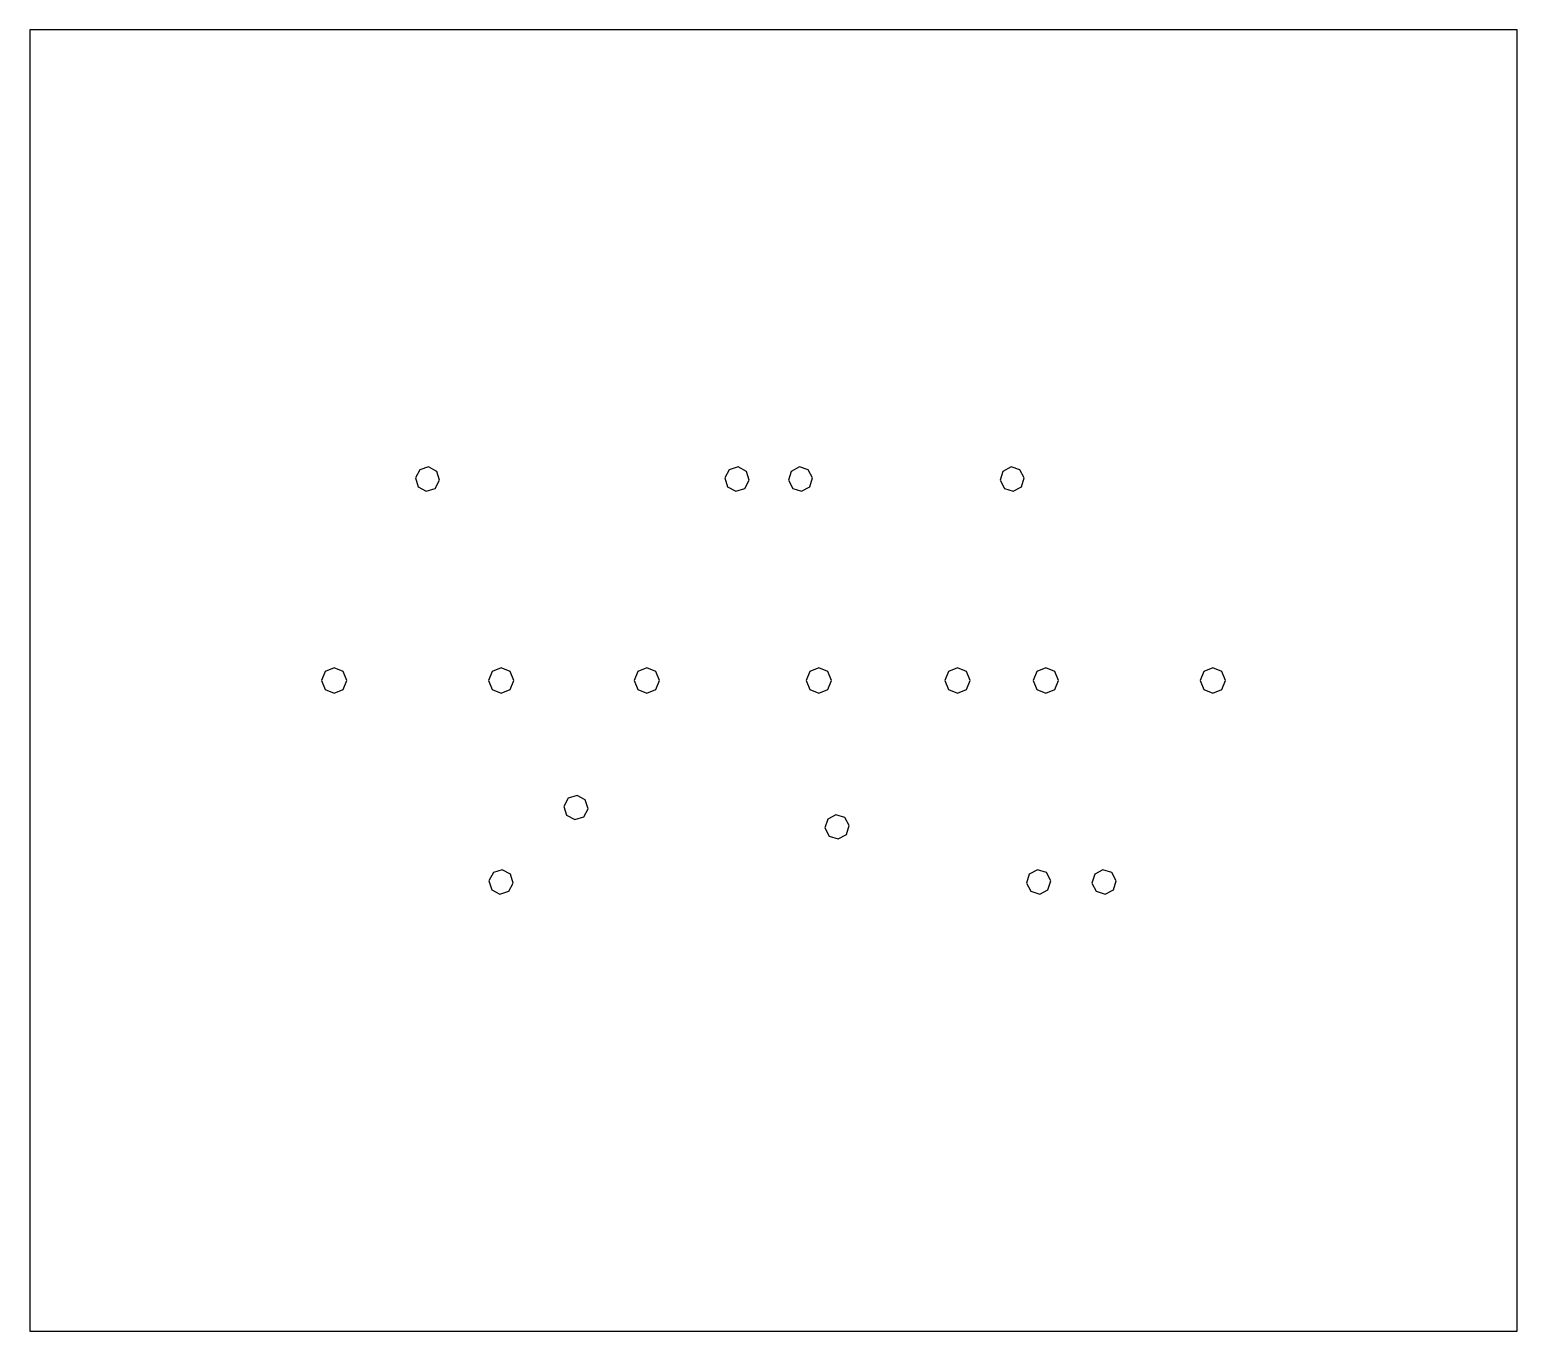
# Model space of a CAD drawing. Extents: x -1.24 to 3.56, y -2.75 to 1.45.
import ezdxf

# ---------------------------------------------------------------- set-up
doc = ezdxf.new("R2010")
doc.units = 0
doc.layers.add('V8', color=100, linetype='CONTINUOUS')

msp = doc.modelspace()

# ---------------------------------------------------------------- linework, layer by layer
at = {"layer": 'V8'}
for points in [[(-1.2443, -2.7537), (3.5557, -2.7537), (3.5557, 1.4463), (-1.2443, 1.4463), (-1.2443, -2.7537)], [(0, 0), (0.0088, -0.0287), (0.0354, -0.0427), (0.064, -0.0339), (0.0781, -0.0074), (0.0693, 0.0213), (0.0427, 0.0354), (0.014, 0.0265), (0, 0)], [(1.0342, -0.0427), (1.0629, -0.0339), (1.077, -0.0074), (1.0681, 0.0213), (1.0416, 0.0354), (1.0129, 0.0265), (0.9989, 0), (1.0077, -0.0287), (1.0342, -0.0427)], [(1.2038, -0.0074), (1.2178, -0.0339), (1.2465, -0.0427), (1.273, -0.0287), (1.2819, 0), (1.2678, 0.0265), (1.2391, 0.0354), (1.2126, 0.0213), (1.2038, -0.0074)], [(1.9223, 0.0354), (1.8957, 0.0213), (1.8869, -0.0074), (1.9009, -0.0339), (1.9296, -0.0427), (1.9562, -0.0287), (1.965, 0), (1.9509, 0.0265), (1.9223, 0.0354)], [(-0.2912, -0.6826), (-0.2622, -0.6946), (-0.2333, -0.6826), (-0.2213, -0.6537), (-0.2333, -0.6247), (-0.2622, -0.6127), (-0.2912, -0.6247), (-0.3032, -0.6537), (-0.2912, -0.6826)], [(0.2357, -0.6537), (0.2477, -0.6826), (0.2767, -0.6946), (0.3056, -0.6826), (0.3176, -0.6537), (0.3056, -0.6247), (0.2767, -0.6127), (0.2477, -0.6247), (0.2357, -0.6537)], [(0.7177, -0.6826), (0.7467, -0.6946), (0.7756, -0.6826), (0.7876, -0.6537), (0.7756, -0.6247), (0.7467, -0.6127), (0.7177, -0.6247), (0.7057, -0.6537), (0.7177, -0.6826)], [(1.3306, -0.6826), (1.3426, -0.6537), (1.3306, -0.6247), (1.3017, -0.6127), (1.2727, -0.6247), (1.2607, -0.6537), (1.2727, -0.6826), (1.3017, -0.6946), (1.3306, -0.6826)], [(1.7088, -0.6537), (1.7208, -0.6826), (1.7498, -0.6946), (1.7787, -0.6826), (1.7907, -0.6537), (1.7787, -0.6247), (1.7498, -0.6127), (1.7208, -0.6247), (1.7088, -0.6537)], [(2.0058, -0.6247), (1.9938, -0.6537), (2.0058, -0.6826), (2.0348, -0.6946), (2.0637, -0.6826), (2.0757, -0.6537), (2.0637, -0.6247), (2.0348, -0.6127), (2.0058, -0.6247)], [(2.6026, -0.6247), (2.5737, -0.6127), (2.5447, -0.6247), (2.5327, -0.6537), (2.5447, -0.6826), (2.5737, -0.6946), (2.6026, -0.6826), (2.6146, -0.6537), (2.6026, -0.6247)], [(0.522, -1.0246), (0.4933, -1.0335), (0.4792, -1.06), (0.4881, -1.0887), (0.5146, -1.1027), (0.5433, -1.0939), (0.5573, -1.0674), (0.5485, -1.0387), (0.522, -1.0246)], [(1.3572, -1.0867), (1.3306, -1.1008), (1.3218, -1.1294), (1.3358, -1.156), (1.3645, -1.1648), (1.3911, -1.1508), (1.3999, -1.1221), (1.3858, -1.0955), (1.3572, -1.0867)], [(0.2804, -1.2646), (0.2517, -1.2735), (0.2376, -1.3), (0.2465, -1.3287), (0.273, -1.3427), (0.3017, -1.3339), (0.3157, -1.3074), (0.3069, -1.2787), (0.2804, -1.2646)], [(1.9811, -1.2787), (1.9723, -1.3074), (1.9863, -1.3339), (2.015, -1.3427), (2.0415, -1.3287), (2.0504, -1.3), (2.0363, -1.2735), (2.0076, -1.2646), (1.9811, -1.2787)], [(2.1922, -1.2787), (2.1834, -1.3074), (2.1974, -1.3339), (2.2261, -1.3427), (2.2526, -1.3287), (2.2615, -1.3), (2.2474, -1.2735), (2.2187, -1.2646), (2.1922, -1.2787)]]:
    msp.add_lwpolyline(points, close=True, dxfattribs=at)

doc.saveas('drawing.dxf')
